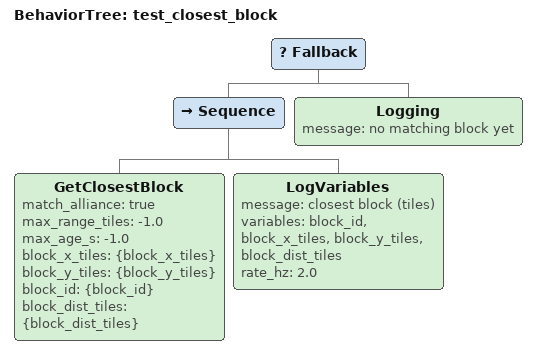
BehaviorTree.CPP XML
<?xml version="1.0" encoding="UTF-8"?>
<root BTCPP_format="4">
  <BehaviorTree ID="test_closest_block">
    <Fallback>
      <Sequence>
        <GetClosestBlock match_alliance="true"
          max_range_tiles="-1.0"
          max_age_s="-1.0"
          block_x_tiles="{block_x_tiles}"
          block_y_tiles="{block_y_tiles}"
          block_id="{block_id}"
          block_dist_tiles="{block_dist_tiles}"/>
        <!-- Print the exact blackboard tile values that will later feed
             ActuallyMoveToPoint, to cross-check against the node's own
             map-meter log line and a hand calculation. -->
        <LogVariables message="closest block (tiles)"
          variables="block_id, block_x_tiles, block_y_tiles, block_dist_tiles"
          rate_hz="2.0"/>
      </Sequence>
      <Logging message="no matching block yet"/>
    </Fallback>
  </BehaviorTree>

</root>
